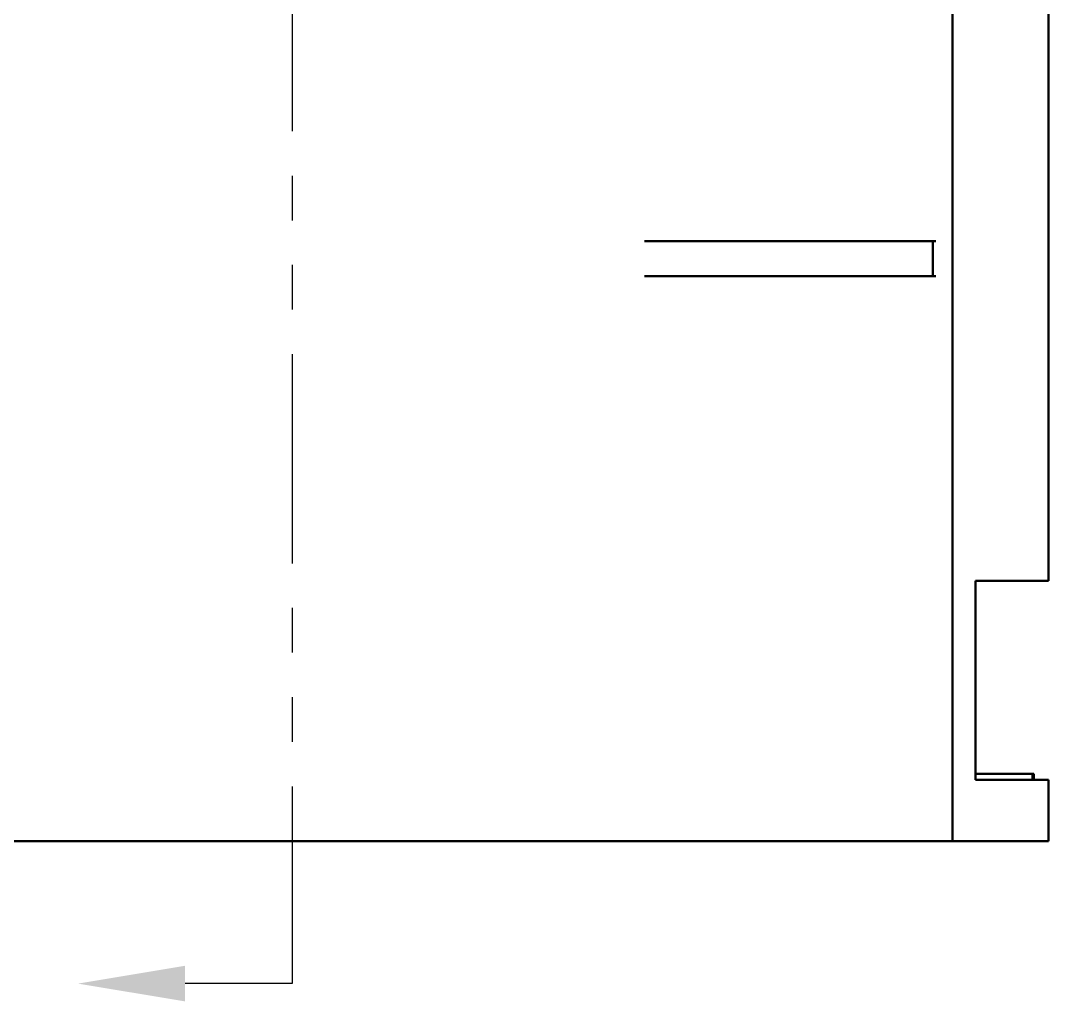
# Model space of a CAD drawing. Header units: inches. Extents: x 1.1 to 16.1, y 0.5 to 10.2.
# Drawn here: x 10.9 to 13.203, y 5.752 to 7.951 of the extents above; entities that cross this region are included whole.
import ezdxf

# ---------------------------------------------------------------- set-up
doc = ezdxf.new("R2010")
doc.units = ezdxf.units.IN
doc.header["$LTSCALE"] = 0.75
doc.header["$MEASUREMENT"] = 0
doc.linetypes.add('PHANTOM2', pattern=[1.25, 0.625, -0.125, 0.125, -0.125, 0.125, -0.125])
doc.layers.add('Annotations', color=7, linetype='Continuous', lineweight=25)
doc.layers.add('Visible', color=7, linetype='Continuous', lineweight=50)

msp = doc.modelspace()

# ---------------------------------------------------------------- linework, layer by layer
at = {"layer": 'Annotations', "linetype": 'PHANTOM2', "lineweight": 25}
msp.add_line((11.5088, 10.1091), (11.5088, 5.7923), dxfattribs=at)
at = {"layer": 'Annotations'}
msp.add_line((11.5088, 5.7923), (11.2688, 5.7923), dxfattribs=at)
msp.add_solid([(11.2688, 5.7523), (11.0288, 5.7923), (11.2688, 5.8323)], dxfattribs=at)
at = {"layer": 'Visible', "extrusion": (0, 1, 0)}
for p, q in [((12.9884, 9.1625, 0.8202), (12.9884, 6.1113, 0.8202)), ((13.2032, 9.1625), (13.2032, 6.6953)), ((12.2978, 7.4564, 0.8202), (12.9444, 7.4564, 0.8308)), ((12.9444, 7.3777, 0.8308), (12.9444, 7.4564, 0.8308)), ((12.2978, 7.3777, 0.8202), (12.9444, 7.3777, 0.8308)), ((13.0395, 6.2491, 0.7219), (13.0395, 6.6953, 0.7219)), ((13.0396, 6.6953, -0.7217), (13.0396, 6.2622, -0.7217)), ((13.1678, 6.2491, 0.0919), (13.1678, 6.2622, 0.0919)), ((13.1678, 6.2622), (13.1704, 6.2622)), ((13.1704, 6.2491), (13.1704, 6.2622)), ((13.2032, 6.2491), (13.2032, 6.1113)), ((12.9884, 6.1113, 0.8202), (10.0716, 6.1113, 0.8202))]:
    msp.add_line(p, q, dxfattribs=at)
for centre, radius, start, end in [((-11.53, 0, 7.4564), 1.6404, 149.5722, 150), ((-11.53, 0, 7.3777), 1.6404, 149.5722, 150), ((-11.53, 0, 6.6953), 1.6732, 154.4417, 180), ((-11.53, 0, 6.2622), 1.6404, 156.9538, 176.7898)]:
    msp.add_arc(centre, radius, start, end, dxfattribs=at)
at = {"layer": 'Visible', "extrusion": (0, -1, 0)}
for centre, end in [((11.53, 0, -6.2491), 25.5583), ((11.53, 0, -6.1113), 29.3535)]:
    msp.add_arc(centre, 1.6732, 0, end, dxfattribs=at)

doc.saveas('drawing.dxf')
